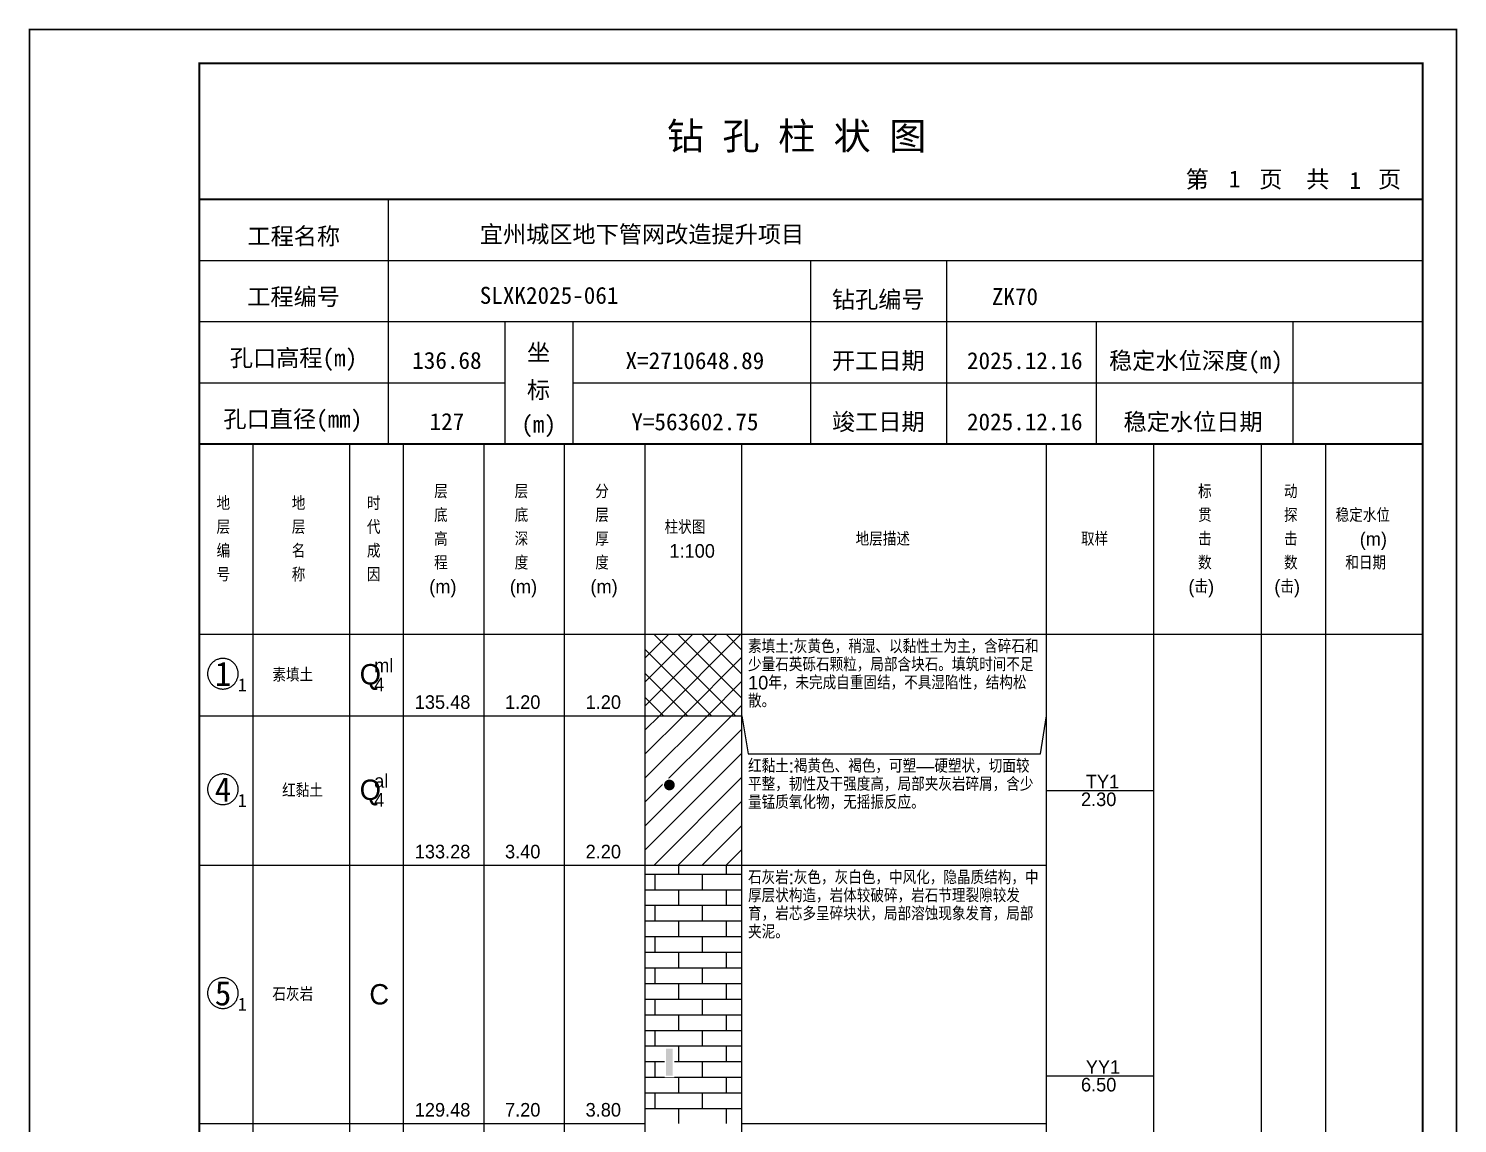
# Model space of a CAD drawing. Header units: millimetres. Extents: x 12489 to 89920, y 4630 to 4927.
# Drawn here: x 53629.3 to 53839.6, y 4765.7 to 4926.8 of the extents above; entities that cross this region are included whole.
import ezdxf
from ezdxf.enums import TextEntityAlignment as Align

# ---------------------------------------------------------------- set-up
doc = ezdxf.new("R2010")
doc.units = ezdxf.units.MM
doc.layers.add('GICAD_QUYANG', color=7, linetype='Continuous')
doc.layers.add('ZZT_TC', color=7, linetype='Continuous')
doc.styles.add('成果图图块', font='', dxfattribs={"height": 2.5})
doc.styles.add('成果图模板', font='')
doc.styles.add('成果图模板标题', font='simhei.ttf')
doc.styles.add('成果图表体', font='Comfont.shx', dxfattribs={"height": 2, "bigfont": 'Hztxt12a.shx'})
doc.styles.get('成果图图块').set_extended_font_data('FangSong_GB2312')
doc.styles.get('成果图模板').set_extended_font_data('FangSong_GB2312')

# ---------------------------------------------------------------- blocks, each defined once
blk = doc.blocks.new('DCBH-1-1-1357', base_point=(0.3, -0.11))
at = {"layer": 'ZZT_TC', "color": 7}
blk.add_polyline3d([(-0.19, 2.31, 0), (-0.3, 2.31, 0), (-0.41, 2.3, 0), (-0.52, 2.29, 0), (-0.63, 2.27, 0), (-0.73, 2.24, 0), (-0.84, 2.21, 0), (-0.95, 2.18, 0), (-1.05, 2.14, 0), (-1.15, 2.09, 0), (-1.25, 2.04, 0), (-1.35, 1.99, 0), (-1.44, 1.93, 0), (-1.53, 1.87, 0), (-1.62, 1.8, 0), (-1.7, 1.73, 0), (-1.78, 1.65, 0), (-1.86, 1.57, 0), (-1.93, 1.49, 0), (-2, 1.4, 0), (-2.06, 1.31, 0), (-2.12, 1.22, 0), (-2.17, 1.12, 0), (-2.22, 1.02, 0), (-2.27, 0.92, 0), (-2.31, 0.82, 0), (-2.34, 0.71, 0), (-2.37, 0.61, 0), (-2.4, 0.5, 0), (-2.41, 0.39, 0), (-2.43, 0.28, 0), (-2.44, 0.17, 0), (-2.44, 0.06, 0), (-2.44, -0.05, 0), (-2.43, -0.16, 0), (-2.41, -0.27, 0), (-2.4, -0.38, 0), (-2.37, -0.49, 0), (-2.34, -0.6, 0), (-2.31, -0.7, 0), (-2.27, -0.8, 0), (-2.22, -0.9, 0), (-2.17, -1, 0), (-2.12, -1.1, 0), (-2.06, -1.19, 0), (-2, -1.28, 0), (-1.93, -1.37, 0), (-1.86, -1.45, 0), (-1.78, -1.53, 0), (-1.7, -1.61, 0), (-1.62, -1.68, 0), (-1.53, -1.75, 0), (-1.44, -1.81, 0), (-1.35, -1.87, 0), (-1.25, -1.93, 0), (-1.15, -1.98, 0), (-1.05, -2.02, 0), (-0.95, -2.06, 0), (-0.84, -2.1, 0), (-0.73, -2.13, 0), (-0.63, -2.15, 0), (-0.52, -2.17, 0), (-0.41, -2.18, 0), (-0.3, -2.19, 0), (-0.19, -2.19, 0), (-0.08, -2.19, 0), (0.03, -2.18, 0), (0.14, -2.17, 0), (0.25, -2.15, 0), (0.36, -2.13, 0), (0.47, -2.1, 0), (0.57, -2.06, 0), (0.67, -2.02, 0), (0.77, -1.98, 0), (0.87, -1.93, 0), (0.97, -1.87, 0), (1.06, -1.81, 0), (1.15, -1.75, 0), (1.24, -1.68, 0), (1.32, -1.61, 0), (1.4, -1.53, 0), (1.48, -1.45, 0), (1.55, -1.37, 0), (1.62, -1.28, 0), (1.68, -1.19, 0), (1.74, -1.1, 0), (1.8, -1, 0), (1.85, -0.9, 0), (1.89, -0.8, 0), (1.93, -0.7, 0), (1.97, -0.6, 0), (2, -0.49, 0), (2.02, -0.38, 0), (2.04, -0.27, 0), (2.05, -0.16, 0), (2.06, -0.05, 0), (2.06, 0.06, 0), (2.06, 0.17, 0), (2.05, 0.28, 0), (2.04, 0.39, 0), (2.02, 0.5, 0), (2, 0.61, 0), (1.97, 0.71, 0), (1.93, 0.82, 0), (1.89, 0.92, 0), (1.85, 1.02, 0), (1.8, 1.12, 0), (1.74, 1.22, 0), (1.68, 1.31, 0), (1.62, 1.4, 0), (1.55, 1.49, 0), (1.48, 1.57, 0), (1.4, 1.65, 0), (1.32, 1.73, 0), (1.24, 1.8, 0), (1.15, 1.87, 0), (1.06, 1.93, 0), (0.97, 1.99, 0), (0.87, 2.04, 0), (0.77, 2.09, 0), (0.67, 2.14, 0), (0.57, 2.18, 0), (0.47, 2.21, 0), (0.36, 2.24, 0), (0.25, 2.27, 0), (0.14, 2.29, 0), (0.03, 2.3, 0), (-0.08, 2.31, 0), (-0.19, 2.31, 0)], dxfattribs=at)
at = {"style": '成果图图块'}
blk.add_text('1', height=3.57, dxfattribs=at).set_placement((-0.16, -1.74), align=Align.CENTER)
blk.add_text('1', height=1.91, dxfattribs=at).set_placement((2.03, -2.53))
blk = doc.blocks.new('DCBH-1-1-1358', base_point=(0.3, -0.11))
at = {"layer": 'ZZT_TC', "color": 7}
blk.add_polyline3d([(-0.19, 2.31, 0), (-0.3, 2.31, 0), (-0.41, 2.3, 0), (-0.52, 2.29, 0), (-0.63, 2.27, 0), (-0.73, 2.24, 0), (-0.84, 2.21, 0), (-0.95, 2.18, 0), (-1.05, 2.14, 0), (-1.15, 2.09, 0), (-1.25, 2.04, 0), (-1.35, 1.99, 0), (-1.44, 1.93, 0), (-1.53, 1.87, 0), (-1.62, 1.8, 0), (-1.7, 1.73, 0), (-1.78, 1.65, 0), (-1.86, 1.57, 0), (-1.93, 1.49, 0), (-2, 1.4, 0), (-2.06, 1.31, 0), (-2.12, 1.22, 0), (-2.17, 1.12, 0), (-2.22, 1.02, 0), (-2.27, 0.92, 0), (-2.31, 0.82, 0), (-2.34, 0.71, 0), (-2.37, 0.61, 0), (-2.4, 0.5, 0), (-2.41, 0.39, 0), (-2.43, 0.28, 0), (-2.44, 0.17, 0), (-2.44, 0.06, 0), (-2.44, -0.05, 0), (-2.43, -0.16, 0), (-2.41, -0.27, 0), (-2.4, -0.38, 0), (-2.37, -0.49, 0), (-2.34, -0.6, 0), (-2.31, -0.7, 0), (-2.27, -0.8, 0), (-2.22, -0.9, 0), (-2.17, -1, 0), (-2.12, -1.1, 0), (-2.06, -1.19, 0), (-2, -1.28, 0), (-1.93, -1.37, 0), (-1.86, -1.45, 0), (-1.78, -1.53, 0), (-1.7, -1.61, 0), (-1.62, -1.68, 0), (-1.53, -1.75, 0), (-1.44, -1.81, 0), (-1.35, -1.87, 0), (-1.25, -1.93, 0), (-1.15, -1.98, 0), (-1.05, -2.02, 0), (-0.95, -2.06, 0), (-0.84, -2.1, 0), (-0.73, -2.13, 0), (-0.63, -2.15, 0), (-0.52, -2.17, 0), (-0.41, -2.18, 0), (-0.3, -2.19, 0), (-0.19, -2.19, 0), (-0.08, -2.19, 0), (0.03, -2.18, 0), (0.14, -2.17, 0), (0.25, -2.15, 0), (0.36, -2.13, 0), (0.47, -2.1, 0), (0.57, -2.06, 0), (0.67, -2.02, 0), (0.77, -1.98, 0), (0.87, -1.93, 0), (0.97, -1.87, 0), (1.06, -1.81, 0), (1.15, -1.75, 0), (1.24, -1.68, 0), (1.32, -1.61, 0), (1.4, -1.53, 0), (1.48, -1.45, 0), (1.55, -1.37, 0), (1.62, -1.28, 0), (1.68, -1.19, 0), (1.74, -1.1, 0), (1.8, -1, 0), (1.85, -0.9, 0), (1.89, -0.8, 0), (1.93, -0.7, 0), (1.97, -0.6, 0), (2, -0.49, 0), (2.02, -0.38, 0), (2.04, -0.27, 0), (2.05, -0.16, 0), (2.06, -0.05, 0), (2.06, 0.06, 0), (2.06, 0.17, 0), (2.05, 0.28, 0), (2.04, 0.39, 0), (2.02, 0.5, 0), (2, 0.61, 0), (1.97, 0.71, 0), (1.93, 0.82, 0), (1.89, 0.92, 0), (1.85, 1.02, 0), (1.8, 1.12, 0), (1.74, 1.22, 0), (1.68, 1.31, 0), (1.62, 1.4, 0), (1.55, 1.49, 0), (1.48, 1.57, 0), (1.4, 1.65, 0), (1.32, 1.73, 0), (1.24, 1.8, 0), (1.15, 1.87, 0), (1.06, 1.93, 0), (0.97, 1.99, 0), (0.87, 2.04, 0), (0.77, 2.09, 0), (0.67, 2.14, 0), (0.57, 2.18, 0), (0.47, 2.21, 0), (0.36, 2.24, 0), (0.25, 2.27, 0), (0.14, 2.29, 0), (0.03, 2.3, 0), (-0.08, 2.31, 0), (-0.19, 2.31, 0)], dxfattribs=at)
at = {"style": '成果图图块'}
blk.add_text('4', height=3.57, dxfattribs=at).set_placement((-0.16, -1.74), align=Align.CENTER)
blk.add_text('1', height=1.91, dxfattribs=at).set_placement((2.03, -2.53))
blk = doc.blocks.new('DCBH-1-1-1359', base_point=(0.3, -0.11))
at = {"layer": 'ZZT_TC', "color": 7}
blk.add_polyline3d([(-0.19, 2.31, 0), (-0.3, 2.31, 0), (-0.41, 2.3, 0), (-0.52, 2.29, 0), (-0.63, 2.27, 0), (-0.73, 2.24, 0), (-0.84, 2.21, 0), (-0.95, 2.18, 0), (-1.05, 2.14, 0), (-1.15, 2.09, 0), (-1.25, 2.04, 0), (-1.35, 1.99, 0), (-1.44, 1.93, 0), (-1.53, 1.87, 0), (-1.62, 1.8, 0), (-1.7, 1.73, 0), (-1.78, 1.65, 0), (-1.86, 1.57, 0), (-1.93, 1.49, 0), (-2, 1.4, 0), (-2.06, 1.31, 0), (-2.12, 1.22, 0), (-2.17, 1.12, 0), (-2.22, 1.02, 0), (-2.27, 0.92, 0), (-2.31, 0.82, 0), (-2.34, 0.71, 0), (-2.37, 0.61, 0), (-2.4, 0.5, 0), (-2.41, 0.39, 0), (-2.43, 0.28, 0), (-2.44, 0.17, 0), (-2.44, 0.06, 0), (-2.44, -0.05, 0), (-2.43, -0.16, 0), (-2.41, -0.27, 0), (-2.4, -0.38, 0), (-2.37, -0.49, 0), (-2.34, -0.6, 0), (-2.31, -0.7, 0), (-2.27, -0.8, 0), (-2.22, -0.9, 0), (-2.17, -1, 0), (-2.12, -1.1, 0), (-2.06, -1.19, 0), (-2, -1.28, 0), (-1.93, -1.37, 0), (-1.86, -1.45, 0), (-1.78, -1.53, 0), (-1.7, -1.61, 0), (-1.62, -1.68, 0), (-1.53, -1.75, 0), (-1.44, -1.81, 0), (-1.35, -1.87, 0), (-1.25, -1.93, 0), (-1.15, -1.98, 0), (-1.05, -2.02, 0), (-0.95, -2.06, 0), (-0.84, -2.1, 0), (-0.73, -2.13, 0), (-0.63, -2.15, 0), (-0.52, -2.17, 0), (-0.41, -2.18, 0), (-0.3, -2.19, 0), (-0.19, -2.19, 0), (-0.08, -2.19, 0), (0.03, -2.18, 0), (0.14, -2.17, 0), (0.25, -2.15, 0), (0.36, -2.13, 0), (0.47, -2.1, 0), (0.57, -2.06, 0), (0.67, -2.02, 0), (0.77, -1.98, 0), (0.87, -1.93, 0), (0.97, -1.87, 0), (1.06, -1.81, 0), (1.15, -1.75, 0), (1.24, -1.68, 0), (1.32, -1.61, 0), (1.4, -1.53, 0), (1.48, -1.45, 0), (1.55, -1.37, 0), (1.62, -1.28, 0), (1.68, -1.19, 0), (1.74, -1.1, 0), (1.8, -1, 0), (1.85, -0.9, 0), (1.89, -0.8, 0), (1.93, -0.7, 0), (1.97, -0.6, 0), (2, -0.49, 0), (2.02, -0.38, 0), (2.04, -0.27, 0), (2.05, -0.16, 0), (2.06, -0.05, 0), (2.06, 0.06, 0), (2.06, 0.17, 0), (2.05, 0.28, 0), (2.04, 0.39, 0), (2.02, 0.5, 0), (2, 0.61, 0), (1.97, 0.71, 0), (1.93, 0.82, 0), (1.89, 0.92, 0), (1.85, 1.02, 0), (1.8, 1.12, 0), (1.74, 1.22, 0), (1.68, 1.31, 0), (1.62, 1.4, 0), (1.55, 1.49, 0), (1.48, 1.57, 0), (1.4, 1.65, 0), (1.32, 1.73, 0), (1.24, 1.8, 0), (1.15, 1.87, 0), (1.06, 1.93, 0), (0.97, 1.99, 0), (0.87, 2.04, 0), (0.77, 2.09, 0), (0.67, 2.14, 0), (0.57, 2.18, 0), (0.47, 2.21, 0), (0.36, 2.24, 0), (0.25, 2.27, 0), (0.14, 2.29, 0), (0.03, 2.3, 0), (-0.08, 2.31, 0), (-0.19, 2.31, 0)], dxfattribs=at)
at = {"style": '成果图图块'}
blk.add_text('5', height=3.57, dxfattribs=at).set_placement((-0.16, -1.74), align=Align.CENTER)
blk.add_text('1', height=1.91, dxfattribs=at).set_placement((2.03, -2.53))
blk = doc.blocks.new('gkqy1.dwg', base_point=(0.8, 0))
blk.add_wipeout([(-0.2, -0.2), (1.8, -0.2), (1.8, 1.8), (-0.2, 1.8)])
at = {"layer": 'GICAD_QUYANG'}
h = blk.add_hatch(color=7, dxfattribs=at)
edge = h.paths.add_edge_path()
edge.add_arc((0.8, 0.8), 0.8, 0, 360)
blk = doc.blocks.new('gkqy3.dwg', base_point=(0, -2))
blk.add_wipeout([(-0.7, -2.2), (0.7, -2.2), (0.7, 2.2), (-0.7, 2.2)])
at = {"color": 7}
blk.add_solid([(-0.5, -2), (0.5, -2), (-0.5, 2), (0.5, 2)], dxfattribs=at)
blk = doc.blocks.new('钻孔柱状图路桥昇龙制图梁世成校核莫家里.dwg188', base_point=(25, 236))
for p, q in [((52.82, 236), (52.82, 272)), ((25, 263), (205, 263)), ((115, 236), (115, 263)), ((135, 236), (135, 263)), ((25, 254), (205, 254)), ((70, 236), (70, 254)), ((80, 236), (80, 254)), ((157, 236), (157, 254)), ((185.95, 236), (185.95, 254)), ((25, 245), (70, 245)), ((80, 245), (205, 245))]:
    blk.add_line(p, q)
for points, const_width in [([(0, 0), (210, 0), (210, 297), (0, 297)], 0.25), ([(25, 5), (205, 5), (205, 292), (25, 292)], 0.3)]:
    blk.add_lwpolyline(points, close=True, dxfattribs=dict(const_width=const_width))
at = {"const_width": 0.3}
for points in [[(25, 272), (205, 272)], [(25, 236), (205, 236)]]:
    blk.add_lwpolyline(points, dxfattribs=at)
for s, height, style, p in [('钻 孔 柱 状 图', 4, '成果图模板标题', (93.8, 279.31)), ('第', 2.5, '成果图模板', (170.12, 273.7)), ('页', 2.5, '成果图模板', (180.96, 273.7)), ('共', 2.5, '成果图模板', (187.88, 273.7)), ('页', 2.5, '成果图模板', (198.44, 273.7)), ('工程名称', 2.5, '成果图模板', (32.07, 265.32)), ('宜州城区地下管网改造提升项目', 2.5, '成果图模板', (66.26, 265.61)), ('工程编号', 2.5, '成果图模板', (32.05, 256.41)), ('SLXK2025-061', 2.5, '成果图模板', (66.26, 256.61)), ('钻孔编号', 2.5, '成果图模板', (118.08, 256)), ('ZK70', 2.5, '成果图模板', (141.61, 256.43)), ('孔口高程(m)', 2.5, '成果图模板', (29.48, 247.41)), ('坐', 2.5, '成果图模板', (73.21, 248.24)), ('开工日期', 2.5, '成果图模板', (118.08, 247)), ('稳定水位深度(m)', 2.5, '成果图模板', (158.86, 247)), ('标', 2.5, '成果图模板', (73.21, 242.7)), ('孔口直径(mm)', 2.5, '成果图模板', (28.54, 238.41)), ('(m) ', 2.5, '成果图模板', (72.38, 237.65)), ('竣工日期', 2.5, '成果图模板', (118.08, 238)), ('稳定水位日期', 2.5, '成果图模板', (160.99, 238))]:
    blk.add_text(s, height=height, dxfattribs=dict(style=style)).set_placement(p)
at = {"style": '成果图模板'}
for s, p in [('1', (177.35, 273.74)), ('1', (195.08, 273.53)), ('136.68', (61.43, 247.04)), ('X=2710648.89', (97.92, 247)), ('2025.12.16', (146.46, 247)), ('127', (61.43, 238.04)), ('Y=563602.75', (97.92, 238)), ('2025.12.16', (146.46, 238))]:
    blk.add_text(s, height=2.5, dxfattribs=at).set_placement(p, align=Align.CENTER)

msp = doc.modelspace()

# ---------------------------------------------------------------- hatches: boundary and pattern name
at = {"linetype": 'Continuous'}
h = msp.add_hatch(dxfattribs=at)
h.set_pattern_fill('GKSTT', scale=0.5, style=0, pattern_type=2)
h.set_pattern_definition([(45, (0, 0), (-1.76776695, 1.76776695), []), (135, (0, 0), (-1.76776695, -1.76776695), [])])
h.paths.add_polyline_path([(53720.06, 4825.71), (53734.29, 4825.71), (53734.29, 4837.71), (53720.06, 4837.71)])
h = msp.add_hatch(dxfattribs=at)
h.set_pattern_fill('GKNXT', scale=0.5, style=0, pattern_type=2)
h.set_pattern_definition([(45, (0, 0), (-1.76776695, 1.76776695), [])])
h.paths.add_polyline_path([(53720.06, 4803.71), (53734.29, 4803.71), (53734.29, 4825.71), (53720.06, 4825.71)])
h = msp.add_hatch(dxfattribs=at)
h.set_pattern_fill('GKSHY', scale=0.5, style=0, pattern_type=2)
h.set_pattern_definition([(0, (0, 0), (0, 2.3), []), (90, (0, 0), (-3.5, 2.3), [2.3, -2.3])])
h.paths.add_polyline_path([(53720.06, 4765.71), (53734.29, 4765.71), (53734.29, 4803.71), (53720.06, 4803.71)])

# ---------------------------------------------------------------- linework, layer by layer
at = {"color": 0}
for p, q in [((53654.45, 4837.71), (53662.35, 4837.71)), ((53654.45, 4825.71), (53654.45, 4837.71)), ((53662.35, 4825.71), (53662.35, 4837.71)), ((53654.45, 4825.71), (53662.35, 4825.71)), ((53654.45, 4825.71), (53662.35, 4825.71)), ((53654.45, 4803.71), (53654.45, 4825.71)), ((53662.35, 4803.71), (53662.35, 4825.71)), ((53654.45, 4803.71), (53662.35, 4803.71)), ((53654.45, 4803.71), (53662.35, 4803.71)), ((53654.45, 4765.71), (53654.45, 4803.71)), ((53662.35, 4765.71), (53662.35, 4803.71)), ((53654.45, 4765.71), (53662.35, 4765.71))]:
    msp.add_line(p, q, dxfattribs=at)
for points in [[(53654.45, 4865.71), (53662.35, 4865.71)], [(53654.45, 4837.71), (53654.45, 4865.71)], [(53662.35, 4837.71), (53662.35, 4865.71)], [(53662.35, 4865.71), (53676.58, 4865.71)], [(53662.35, 4837.71), (53662.35, 4865.71)], [(53676.58, 4837.71), (53676.58, 4865.71)], [(53676.58, 4865.71), (53684.49, 4865.71)], [(53676.58, 4837.71), (53676.58, 4865.71)], [(53684.49, 4837.71), (53684.49, 4865.71)], [(53684.49, 4865.71), (53696.35, 4865.71)], [(53684.49, 4837.71), (53684.49, 4865.71)], [(53696.35, 4837.71), (53696.35, 4865.71)], [(53696.35, 4865.71), (53708.2, 4865.71)], [(53696.35, 4837.71), (53696.35, 4865.71)], [(53708.2, 4837.71), (53708.2, 4865.71)], [(53708.2, 4865.71), (53720.06, 4865.71)], [(53708.2, 4837.71), (53708.2, 4865.71)], [(53720.06, 4837.71), (53720.06, 4865.71)], [(53720.06, 4865.71), (53734.29, 4865.71)], [(53720.06, 4837.71), (53720.06, 4865.71)], [(53734.29, 4837.71), (53734.29, 4865.71)], [(53734.29, 4865.71), (53779.11, 4865.71)], [(53734.29, 4837.71), (53734.29, 4865.71)], [(53779.11, 4837.71), (53779.11, 4865.71)], [(53779.11, 4865.71), (53794.92, 4865.71)], [(53779.11, 4837.71), (53779.11, 4865.71)], [(53794.92, 4837.71), (53794.92, 4865.71)], [(53794.92, 4865.71), (53810.73, 4865.71)], [(53794.92, 4837.71), (53794.92, 4865.71)], [(53810.73, 4837.71), (53810.73, 4865.71)], [(53810.73, 4865.71), (53820.22, 4865.71)], [(53810.73, 4837.71), (53810.73, 4865.71)], [(53820.22, 4837.71), (53820.22, 4865.71)], [(53820.22, 4865.71), (53834.45, 4865.71)], [(53820.22, 4837.71), (53820.22, 4865.71)], [(53834.45, 4837.71), (53834.45, 4865.71)], [(53654.45, 4837.71), (53662.35, 4837.71)], [(53654.45, 4643.71), (53654.45, 4837.71)], [(53654.45, 4837.71), (53662.35, 4837.71)], [(53662.35, 4643.71), (53662.35, 4837.71)], [(53662.35, 4837.71), (53676.58, 4837.71)], [(53662.35, 4643.71), (53662.35, 4837.71)], [(53662.35, 4837.71), (53676.58, 4837.71)], [(53662.35, 4837.71), (53676.58, 4837.71)], [(53662.35, 4825.71), (53662.35, 4837.71)], [(53676.58, 4643.71), (53676.58, 4837.71)], [(53676.58, 4825.71), (53676.58, 4837.71)], [(53676.58, 4837.71), (53684.49, 4837.71)], [(53676.58, 4643.71), (53676.58, 4837.71)], [(53676.58, 4837.71), (53684.49, 4837.71)], [(53676.58, 4837.71), (53684.49, 4837.71)], [(53676.58, 4825.71), (53676.58, 4837.71)], [(53684.49, 4643.71), (53684.49, 4837.71)], [(53684.49, 4825.71), (53684.49, 4837.71)], [(53684.49, 4837.71), (53696.35, 4837.71)], [(53684.49, 4643.71), (53684.49, 4837.71)], [(53684.49, 4837.71), (53696.35, 4837.71)], [(53684.49, 4837.71), (53696.35, 4837.71)], [(53684.49, 4825.71), (53684.49, 4837.71)], [(53696.35, 4643.71), (53696.35, 4837.71)], [(53696.35, 4825.71), (53696.35, 4837.71)], [(53696.35, 4837.71), (53708.2, 4837.71)], [(53696.35, 4643.71), (53696.35, 4837.71)], [(53696.35, 4837.71), (53708.2, 4837.71)], [(53696.35, 4837.71), (53708.2, 4837.71)], [(53696.35, 4825.71), (53696.35, 4837.71)], [(53708.2, 4643.71), (53708.2, 4837.71)], [(53708.2, 4825.71), (53708.2, 4837.71)], [(53708.2, 4837.71), (53720.06, 4837.71)], [(53708.2, 4643.71), (53708.2, 4837.71)], [(53708.2, 4837.71), (53720.06, 4837.71)], [(53708.2, 4837.71), (53720.06, 4837.71)], [(53708.2, 4825.71), (53708.2, 4837.71)], [(53720.06, 4643.71), (53720.06, 4837.71)], [(53720.06, 4825.71), (53720.06, 4837.71)], [(53720.06, 4837.71), (53734.29, 4837.71)], [(53720.06, 4643.71), (53720.06, 4837.71)], [(53720.06, 4837.71), (53734.29, 4837.71)], [(53734.29, 4643.71), (53734.29, 4837.71)], [(53734.29, 4837.71), (53779.11, 4837.71)], [(53734.29, 4643.71), (53734.29, 4837.71)], [(53734.29, 4837.71), (53779.11, 4837.71)], [(53734.29, 4825.71), (53734.29, 4837.71)], [(53779.11, 4643.71), (53779.11, 4837.71)], [(53779.11, 4825.71), (53779.11, 4837.71)], [(53779.11, 4837.71), (53794.92, 4837.71)], [(53779.11, 4643.71), (53779.11, 4837.71)], [(53779.11, 4837.71), (53794.92, 4837.71)], [(53794.92, 4643.71), (53794.92, 4837.71)], [(53794.92, 4837.71), (53810.73, 4837.71)], [(53794.92, 4643.71), (53794.92, 4837.71)], [(53794.92, 4837.71), (53810.73, 4837.71)], [(53810.73, 4643.71), (53810.73, 4837.71)], [(53810.73, 4837.71), (53820.22, 4837.71)], [(53810.73, 4643.71), (53810.73, 4837.71)], [(53810.73, 4837.71), (53820.22, 4837.71)], [(53820.22, 4643.71), (53820.22, 4837.71)], [(53820.22, 4837.71), (53834.45, 4837.71)], [(53820.22, 4643.71), (53820.22, 4837.71)], [(53820.22, 4837.71), (53834.45, 4837.71)], [(53834.45, 4643.71), (53834.45, 4837.71)], [(53662.35, 4825.71), (53676.58, 4825.71)], [(53662.35, 4825.71), (53676.58, 4825.71)], [(53662.35, 4803.71), (53662.35, 4825.71)], [(53676.58, 4803.71), (53676.58, 4825.71)], [(53676.58, 4825.71), (53684.49, 4825.71)], [(53676.58, 4825.71), (53684.49, 4825.71)], [(53676.58, 4803.71), (53676.58, 4825.71)], [(53684.49, 4803.71), (53684.49, 4825.71)], [(53684.49, 4825.71), (53696.35, 4825.71)], [(53684.49, 4825.71), (53696.35, 4825.71)], [(53684.49, 4803.71), (53684.49, 4825.71)], [(53696.35, 4803.71), (53696.35, 4825.71)], [(53696.35, 4825.71), (53708.2, 4825.71)], [(53696.35, 4825.71), (53708.2, 4825.71)], [(53696.35, 4803.71), (53696.35, 4825.71)], [(53708.2, 4803.71), (53708.2, 4825.71)], [(53708.2, 4825.71), (53720.06, 4825.71)], [(53708.2, 4825.71), (53720.06, 4825.71)], [(53708.2, 4803.71), (53708.2, 4825.71)], [(53720.06, 4803.71), (53720.06, 4825.71)], [(53734.29, 4825.71), (53735.19, 4820.11)], [(53734.29, 4803.71), (53734.29, 4825.71)], [(53778.22, 4820.11), (53779.11, 4825.71)], [(53779.11, 4803.71), (53779.11, 4825.71)], [(53735.19, 4820.11), (53778.22, 4820.11)], [(53779.11, 4814.71), (53794.92, 4814.71)], [(53662.35, 4803.71), (53676.58, 4803.71)], [(53662.35, 4803.71), (53676.58, 4803.71)], [(53662.35, 4765.71), (53662.35, 4803.71)], [(53676.58, 4765.71), (53676.58, 4803.71)], [(53676.58, 4803.71), (53684.49, 4803.71)], [(53676.58, 4803.71), (53684.49, 4803.71)], [(53676.58, 4765.71), (53676.58, 4803.71)], [(53684.49, 4765.71), (53684.49, 4803.71)], [(53684.49, 4803.71), (53696.35, 4803.71)], [(53684.49, 4803.71), (53696.35, 4803.71)], [(53684.49, 4765.71), (53684.49, 4803.71)], [(53696.35, 4765.71), (53696.35, 4803.71)], [(53696.35, 4803.71), (53708.2, 4803.71)], [(53696.35, 4803.71), (53708.2, 4803.71)], [(53696.35, 4765.71), (53696.35, 4803.71)], [(53708.2, 4765.71), (53708.2, 4803.71)], [(53708.2, 4803.71), (53720.06, 4803.71)], [(53708.2, 4803.71), (53720.06, 4803.71)], [(53708.2, 4765.71), (53708.2, 4803.71)], [(53720.06, 4765.71), (53720.06, 4803.71)], [(53734.29, 4803.71), (53779.11, 4803.71)], [(53734.29, 4803.71), (53779.11, 4803.71)], [(53734.29, 4765.71), (53734.29, 4803.71)], [(53779.11, 4765.71), (53779.11, 4803.71)], [(53779.11, 4772.71), (53794.92, 4772.71)], [(53662.35, 4765.71), (53676.58, 4765.71)], [(53676.58, 4765.71), (53684.49, 4765.71)], [(53684.49, 4765.71), (53696.35, 4765.71)], [(53696.35, 4765.71), (53708.2, 4765.71)], [(53708.2, 4765.71), (53720.06, 4765.71)], [(53734.29, 4765.71), (53779.11, 4765.71)]]:
    msp.add_lwpolyline(points, dxfattribs=at)
at = {"color": 7, "flags": 128}
for points in [[(53720.06, 4825.71), (53734.29, 4825.71)], [(53720.06, 4803.71), (53734.29, 4803.71)]]:
    msp.add_lwpolyline(points, dxfattribs=at)

# ---------------------------------------------------------------- block references
for name, p in [('DCBH-1-1-1357', (53658.4, 4831.71)), ('DCBH-1-1-1358', (53658.4, 4814.71)), ('DCBH-1-1-1359', (53658.4, 4784.71))]:
    msp.add_blockref(name, p)

# ---------------------------------------------------------------- texts
at = {"color": 0, "style": '成果图表体'}
for s, height, p in [('层', 2, (53689, 4857.71)), ('层', 2, (53700.85, 4857.71)), ('分', 2, (53712.71, 4857.71)), ('标', 2, (53801.41, 4857.71)), ('动', 2, (53814.05, 4857.71)), ('地', 2, (53656.98, 4855.96)), ('地', 2, (53668.05, 4855.96)), ('时', 2, (53679.11, 4855.96)), ('底', 2, (53689, 4854.21)), ('底', 2, (53700.85, 4854.21)), ('层', 2, (53712.71, 4854.21)), ('贯', 2, (53801.41, 4854.21)), ('探', 2, (53814.05, 4854.21)), ('稳定水位', 2, (53821.65, 4854.21)), ('层', 2, (53656.98, 4852.46)), ('层', 2, (53668.05, 4852.46)), ('代', 2, (53679.11, 4852.46)), ('高', 2, (53689, 4850.71)), ('深', 2, (53700.85, 4850.71)), ('厚', 2, (53712.71, 4850.71)), ('柱状图', 2, (53722.91, 4852.46)), ('地层描述', 2, (53751.02, 4850.71)), ('取样', 2, (53784.18, 4850.71)), ('击', 2, (53801.41, 4850.71)), ('击', 2, (53814.05, 4850.71)), ('(m)', 2, (53825.2, 4850.71)), ('编', 2, (53656.98, 4848.96)), ('名', 2, (53668.05, 4848.96)), ('成', 2, (53679.11, 4848.96)), ('1:100', 2, (53723.62, 4848.96)), ('程', 2, (53689, 4847.21)), ('度', 2, (53700.85, 4847.21)), ('度', 2, (53712.71, 4847.21)), ('数', 2, (53801.41, 4847.21)), ('数', 2, (53814.05, 4847.21)), ('和日期', 2, (53823.07, 4847.21)), ('号', 2, (53656.98, 4845.46)), ('称', 2, (53668.05, 4845.46)), ('因', 2, (53679.11, 4845.46)), ('(m)', 2, (53688.28, 4843.71)), ('(m)', 2, (53700.14, 4843.71)), ('(m)', 2, (53712, 4843.71)), ('(击)', 2, (53799.99, 4843.71)), ('(击)', 2, (53812.63, 4843.71)), ('ml', 2, (53680.18, 4832.11)), ('素填土', 2, (53665.2, 4830.71)), ('Q', 3, (53678.05, 4830.31)), ('4', 2, (53680.18, 4829.31)), ('135.48', 2, (53686.15, 4826.71)), ('1.20', 2, (53699.43, 4826.71)), ('1.20', 2, (53711.29, 4826.71)), ('al', 2, (53680.18, 4815.11)), ('TY1', 2, (53784.89, 4815.01)), ('红黏土', 2, (53666.63, 4813.71)), ('Q', 3, (53678.05, 4813.31)), ('4', 2, (53680.18, 4812.31)), ('2.30', 2, (53784.18, 4812.41)), ('133.28', 2, (53686.15, 4804.71)), ('3.40', 2, (53699.43, 4804.71)), ('2.20', 2, (53711.29, 4804.71)), ('石灰岩', 2, (53665.2, 4783.71)), ('C', 3, (53679.47, 4783.21)), ('YY1', 2, (53784.89, 4773.01)), ('6.50', 2, (53784.18, 4770.41)), ('129.48', 2, (53686.15, 4766.71)), ('7.20', 2, (53699.43, 4766.71)), ('3.80', 2, (53711.29, 4766.71))]:
    msp.add_text(s, height=height, dxfattribs=at).set_placement(p)
at = {"color": 0, "char_height": 2, "width": 43.0292, "attachment_point": 1, "line_spacing_factor": 0.8, "style": '成果图表体'}
for s, insert in [('素填土:灰黄色，稍湿、以黏性土为主，含碎石和少量石英砾石颗粒，局部含块石。填筑时间不足10年，未完成自重固结，不具湿陷性，结构松散。', (53735.19, 4836.91)), ('红黏土:褐黄色、褐色，可塑—硬塑状，切面较平整，韧性及干强度高，局部夹灰岩碎屑，含少量锰质氧化物，无摇振反应。', (53735.19, 4819.31)), ('石灰岩:灰色，灰白色，中风化，隐晶质结构，中厚层状构造，岩体较破碎，岩石节理裂隙较发育，岩芯多呈碎块状，局部溶蚀现象发育，局部夹泥。', (53735.19, 4802.91))]:
    msp.add_mtext(s, dxfattribs=dict(at, insert=insert))

# ---------------------------------------------------------------- next in the draw order: block references
for name, p in [('gkqy1.dwg', (53723.62, 4814.71)), ('gkqy3.dwg', (53723.62, 4772.71))]:
    msp.add_blockref(name, p)

# ---------------------------------------------------------------- next in the draw order: block references
msp.add_blockref('钻孔柱状图路桥昇龙制图梁世成校核莫家里.dwg188', (53654.45, 4865.71))

doc.saveas('drawing.dxf')
